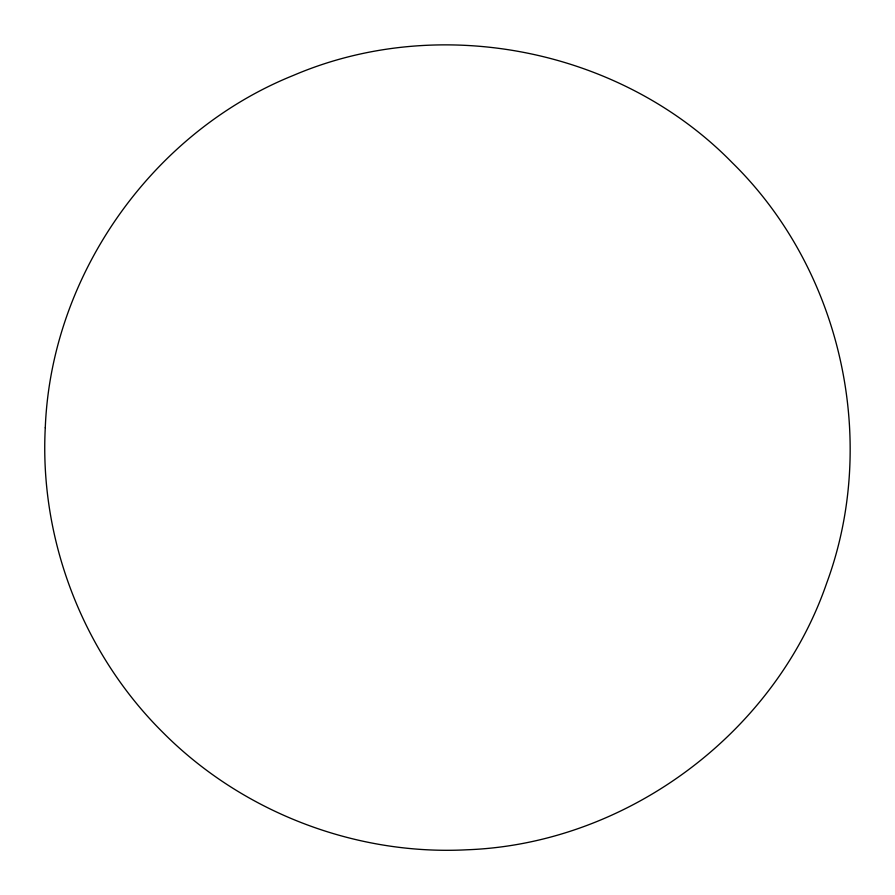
<?xml version="1.0" encoding="UTF-8"?>
<svg xmlns="http://www.w3.org/2000/svg" width="895" height="895" viewBox="0 0 895 895"><rect width="100%" height="100%" fill="white"/><g stroke="black" fill="none" stroke-linecap="round" stroke-linejoin="round"><path stroke-width="1.34" d="M45.276 427.743C39.346 539.819 83.078 653.216 162.745 732.289C241.784 811.944 355.158 855.687 467.212 849.769L467.246 849.769C626.399 843.817 774.779 733.755 826.667 583.182C879.505 440.161 841.177 269.406 732.255 162.711C620.985 48.789 439.792 12.743 293.392 75.404C151.937 132.303 51.183 275.391 45.276 427.743"/></g></svg>
